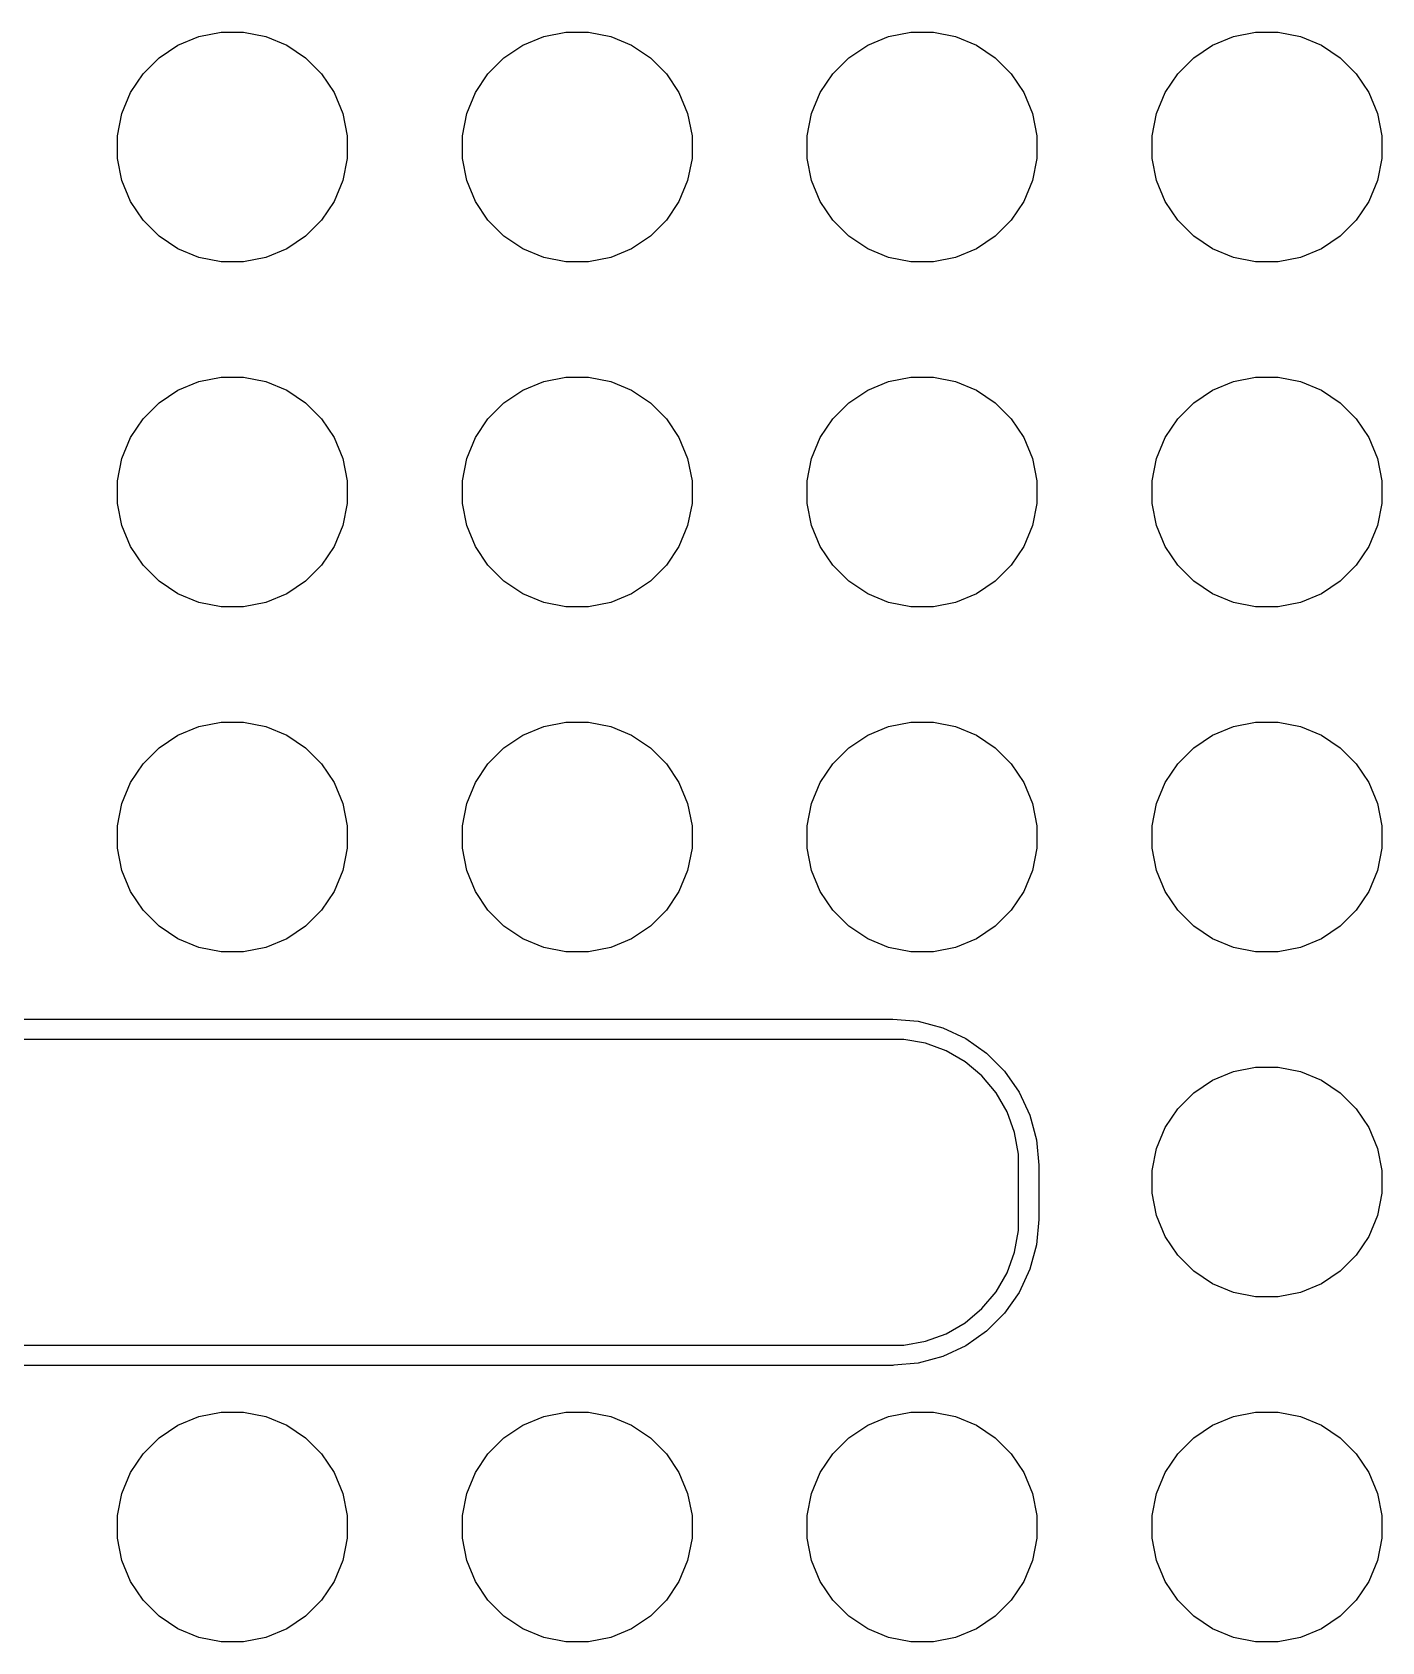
# Model space of a CAD drawing. Extents: x 99 to 187, y -188 to -32.
# Drawn here: x 144.85 to 154.79, y -83.08 to -71.22 of the extents above; entities that cross this region are included whole.
import ezdxf

# ---------------------------------------------------------------- set-up
doc = ezdxf.new("R2010")
doc.units = 0
doc.layers.add('BLACK', color=7, linetype='CONTINUOUS')

msp = doc.modelspace()

# ---------------------------------------------------------------- linework, layer by layer
at = {"layer": 'BLACK', "linetype": 'Continuous'}
for p, q in [((146.073258, -71.256601), (146.236685, -71.224093)), ((146.236685, -71.224093), (146.403315, -71.224093)), ((146.403315, -71.224093), (146.566742, -71.256601)), ((148.613258, -71.256601), (148.776685, -71.224093)), ((148.776685, -71.224093), (148.943315, -71.224093)), ((148.943315, -71.224093), (149.106742, -71.256601)), ((151.153258, -71.256601), (151.316685, -71.224093)), ((151.316685, -71.224093), (151.483315, -71.224093)), ((151.483315, -71.224093), (151.646742, -71.256601)), ((153.693258, -71.256601), (153.856685, -71.224093)), ((153.856685, -71.224093), (154.023315, -71.224093)), ((154.023315, -71.224093), (154.186742, -71.256601)), ((145.780766, -71.412941), (145.919313, -71.320367)), ((145.919313, -71.320367), (146.073258, -71.256601)), ((146.566742, -71.256601), (146.720687, -71.320367)), ((146.720687, -71.320367), (146.859234, -71.412941)), ((148.320766, -71.412941), (148.459313, -71.320367)), ((148.459313, -71.320367), (148.613258, -71.256601)), ((149.106742, -71.256601), (149.260687, -71.320367)), ((149.260687, -71.320367), (149.399234, -71.412941)), ((150.860766, -71.412941), (150.999313, -71.320367)), ((150.999313, -71.320367), (151.153258, -71.256601)), ((151.646742, -71.256601), (151.800687, -71.320367)), ((151.800687, -71.320367), (151.939234, -71.412941)), ((153.400766, -71.412941), (153.539313, -71.320367)), ((153.539313, -71.320367), (153.693258, -71.256601)), ((154.186742, -71.256601), (154.340687, -71.320367)), ((154.340687, -71.320367), (154.479234, -71.412941)), ((145.662941, -71.530766), (145.780766, -71.412941)), ((146.859234, -71.412941), (146.977059, -71.530766)), ((148.202941, -71.530766), (148.320766, -71.412941)), ((149.399234, -71.412941), (149.517059, -71.530766)), ((150.742941, -71.530766), (150.860766, -71.412941)), ((151.939234, -71.412941), (152.057059, -71.530766)), ((153.282941, -71.530766), (153.400766, -71.412941)), ((154.479234, -71.412941), (154.597059, -71.530766)), ((145.570367, -71.669313), (145.662941, -71.530766)), ((146.977059, -71.530766), (147.069633, -71.669313)), ((148.110367, -71.669313), (148.202941, -71.530766)), ((149.517059, -71.530766), (149.609633, -71.669313)), ((150.650367, -71.669313), (150.742941, -71.530766)), ((152.057059, -71.530766), (152.149633, -71.669313)), ((153.190367, -71.669313), (153.282941, -71.530766)), ((154.597059, -71.530766), (154.689633, -71.669313)), ((145.506601, -71.823258), (145.570367, -71.669313)), ((147.069633, -71.669313), (147.133399, -71.823258)), ((148.046601, -71.823258), (148.110367, -71.669313)), ((149.609633, -71.669313), (149.673399, -71.823258)), ((150.586601, -71.823258), (150.650367, -71.669313)), ((152.149633, -71.669313), (152.213399, -71.823258)), ((153.126601, -71.823258), (153.190367, -71.669313)), ((154.689633, -71.669313), (154.753399, -71.823258)), ((145.474093, -71.986685), (145.506601, -71.823258)), ((147.133399, -71.823258), (147.165907, -71.986685)), ((148.014093, -71.986685), (148.046601, -71.823258)), ((149.673399, -71.823258), (149.705907, -71.986685)), ((150.554093, -71.986685), (150.586601, -71.823258)), ((152.213399, -71.823258), (152.245907, -71.986685)), ((153.094093, -71.986685), (153.126601, -71.823258)), ((154.753399, -71.823258), (154.785907, -71.986685)), ((145.474093, -72.153315), (145.474093, -71.986685)), ((147.165907, -71.986685), (147.165907, -72.153315)), ((148.014093, -72.153315), (148.014093, -71.986685)), ((149.705907, -71.986685), (149.705907, -72.153315)), ((150.554093, -72.153315), (150.554093, -71.986685)), ((152.245907, -71.986685), (152.245907, -72.153315)), ((153.094093, -72.153315), (153.094093, -71.986685)), ((154.785907, -71.986685), (154.785907, -72.153315)), ((145.506601, -72.316742), (145.474093, -72.153315)), ((147.165907, -72.153315), (147.133399, -72.316742)), ((148.046601, -72.316742), (148.014093, -72.153315)), ((149.705907, -72.153315), (149.673399, -72.316742)), ((150.586601, -72.316742), (150.554093, -72.153315)), ((152.245907, -72.153315), (152.213399, -72.316742)), ((153.126601, -72.316742), (153.094093, -72.153315)), ((154.785907, -72.153315), (154.753399, -72.316742)), ((145.570367, -72.470687), (145.506601, -72.316742)), ((147.133399, -72.316742), (147.069633, -72.470687)), ((148.110367, -72.470687), (148.046601, -72.316742)), ((149.673399, -72.316742), (149.609633, -72.470687)), ((150.650367, -72.470687), (150.586601, -72.316742)), ((152.213399, -72.316742), (152.149633, -72.470687)), ((153.190367, -72.470687), (153.126601, -72.316742)), ((154.753399, -72.316742), (154.689633, -72.470687)), ((145.662941, -72.609234), (145.570367, -72.470687)), ((147.069633, -72.470687), (146.977059, -72.609234)), ((148.202941, -72.609234), (148.110367, -72.470687)), ((149.609633, -72.470687), (149.517059, -72.609234)), ((150.742941, -72.609234), (150.650367, -72.470687)), ((152.149633, -72.470687), (152.057059, -72.609234)), ((153.282941, -72.609234), (153.190367, -72.470687)), ((154.689633, -72.470687), (154.597059, -72.609234)), ((145.780766, -72.727059), (145.662941, -72.609234)), ((146.977059, -72.609234), (146.859234, -72.727059)), ((148.320766, -72.727059), (148.202941, -72.609234)), ((149.517059, -72.609234), (149.399234, -72.727059)), ((150.860766, -72.727059), (150.742941, -72.609234)), ((152.057059, -72.609234), (151.939234, -72.727059)), ((153.400766, -72.727059), (153.282941, -72.609234)), ((154.597059, -72.609234), (154.479234, -72.727059)), ((145.919313, -72.819633), (145.780766, -72.727059)), ((146.859234, -72.727059), (146.720687, -72.819633)), ((148.459313, -72.819633), (148.320766, -72.727059)), ((149.399234, -72.727059), (149.260687, -72.819633)), ((150.999313, -72.819633), (150.860766, -72.727059)), ((151.939234, -72.727059), (151.800687, -72.819633)), ((153.539313, -72.819633), (153.400766, -72.727059)), ((154.479234, -72.727059), (154.340687, -72.819633)), ((146.073258, -72.883399), (145.919313, -72.819633)), ((146.236685, -72.915907), (146.073258, -72.883399)), ((146.566742, -72.883399), (146.403315, -72.915907)), ((146.720687, -72.819633), (146.566742, -72.883399)), ((148.613258, -72.883399), (148.459313, -72.819633)), ((148.776685, -72.915907), (148.613258, -72.883399)), ((149.106742, -72.883399), (148.943315, -72.915907)), ((149.260687, -72.819633), (149.106742, -72.883399)), ((151.153258, -72.883399), (150.999313, -72.819633)), ((151.316685, -72.915907), (151.153258, -72.883399)), ((151.646742, -72.883399), (151.483315, -72.915907)), ((151.800687, -72.819633), (151.646742, -72.883399)), ((153.693258, -72.883399), (153.539313, -72.819633)), ((153.856685, -72.915907), (153.693258, -72.883399)), ((154.186742, -72.883399), (154.023315, -72.915907)), ((154.340687, -72.819633), (154.186742, -72.883399)), ((146.403315, -72.915907), (146.236685, -72.915907)), ((148.943315, -72.915907), (148.776685, -72.915907)), ((151.483315, -72.915907), (151.316685, -72.915907)), ((154.023315, -72.915907), (153.856685, -72.915907)), ((145.919313, -73.860367), (146.073258, -73.796601)), ((146.073258, -73.796601), (146.236685, -73.764093)), ((146.236685, -73.764093), (146.403315, -73.764093)), ((146.403315, -73.764093), (146.566742, -73.796601)), ((146.566742, -73.796601), (146.720687, -73.860367)), ((148.459313, -73.860367), (148.613258, -73.796601)), ((148.613258, -73.796601), (148.776685, -73.764093)), ((148.776685, -73.764093), (148.943315, -73.764093)), ((148.943315, -73.764093), (149.106742, -73.796601)), ((149.106742, -73.796601), (149.260687, -73.860367)), ((150.999313, -73.860367), (151.153258, -73.796601)), ((151.153258, -73.796601), (151.316685, -73.764093)), ((151.316685, -73.764093), (151.483315, -73.764093)), ((151.483315, -73.764093), (151.646742, -73.796601)), ((151.646742, -73.796601), (151.800687, -73.860367)), ((153.539313, -73.860367), (153.693258, -73.796601)), ((153.693258, -73.796601), (153.856685, -73.764093)), ((153.856685, -73.764093), (154.023315, -73.764093)), ((154.023315, -73.764093), (154.186742, -73.796601)), ((154.186742, -73.796601), (154.340687, -73.860367)), ((145.662941, -74.070766), (145.780766, -73.952941)), ((145.780766, -73.952941), (145.919313, -73.860367)), ((146.720687, -73.860367), (146.859234, -73.952941)), ((146.859234, -73.952941), (146.977059, -74.070766)), ((148.202941, -74.070766), (148.320766, -73.952941)), ((148.320766, -73.952941), (148.459313, -73.860367)), ((149.260687, -73.860367), (149.399234, -73.952941)), ((149.399234, -73.952941), (149.517059, -74.070766)), ((150.742941, -74.070766), (150.860766, -73.952941)), ((150.860766, -73.952941), (150.999313, -73.860367)), ((151.800687, -73.860367), (151.939234, -73.952941)), ((151.939234, -73.952941), (152.057059, -74.070766)), ((153.282941, -74.070766), (153.400766, -73.952941)), ((153.400766, -73.952941), (153.539313, -73.860367)), ((154.340687, -73.860367), (154.479234, -73.952941)), ((154.479234, -73.952941), (154.597059, -74.070766)), ((145.570367, -74.209313), (145.662941, -74.070766)), ((146.977059, -74.070766), (147.069633, -74.209313)), ((148.110367, -74.209313), (148.202941, -74.070766)), ((149.517059, -74.070766), (149.609633, -74.209313)), ((150.650367, -74.209313), (150.742941, -74.070766)), ((152.057059, -74.070766), (152.149633, -74.209313)), ((153.190367, -74.209313), (153.282941, -74.070766)), ((154.597059, -74.070766), (154.689633, -74.209313)), ((145.506601, -74.363258), (145.570367, -74.209313)), ((147.069633, -74.209313), (147.133399, -74.363258)), ((148.046601, -74.363258), (148.110367, -74.209313)), ((149.609633, -74.209313), (149.673399, -74.363258)), ((150.586601, -74.363258), (150.650367, -74.209313)), ((152.149633, -74.209313), (152.213399, -74.363258)), ((153.126601, -74.363258), (153.190367, -74.209313)), ((154.689633, -74.209313), (154.753399, -74.363258)), ((145.474093, -74.526685), (145.506601, -74.363258)), ((147.133399, -74.363258), (147.165907, -74.526685)), ((148.014093, -74.526685), (148.046601, -74.363258)), ((149.673399, -74.363258), (149.705907, -74.526685)), ((150.554093, -74.526685), (150.586601, -74.363258)), ((152.213399, -74.363258), (152.245907, -74.526685)), ((153.094093, -74.526685), (153.126601, -74.363258)), ((154.753399, -74.363258), (154.785907, -74.526685)), ((145.474093, -74.693315), (145.474093, -74.526685)), ((147.165907, -74.526685), (147.165907, -74.693315)), ((148.014093, -74.693315), (148.014093, -74.526685)), ((149.705907, -74.526685), (149.705907, -74.693315)), ((150.554093, -74.693315), (150.554093, -74.526685)), ((152.245907, -74.526685), (152.245907, -74.693315)), ((153.094093, -74.693315), (153.094093, -74.526685)), ((154.785907, -74.526685), (154.785907, -74.693315)), ((145.506601, -74.856742), (145.474093, -74.693315)), ((147.165907, -74.693315), (147.133399, -74.856742)), ((148.046601, -74.856742), (148.014093, -74.693315)), ((149.705907, -74.693315), (149.673399, -74.856742)), ((150.586601, -74.856742), (150.554093, -74.693315)), ((152.245907, -74.693315), (152.213399, -74.856742)), ((153.126601, -74.856742), (153.094093, -74.693315)), ((154.785907, -74.693315), (154.753399, -74.856742)), ((145.570367, -75.010687), (145.506601, -74.856742)), ((147.133399, -74.856742), (147.069633, -75.010687)), ((148.110367, -75.010687), (148.046601, -74.856742)), ((149.673399, -74.856742), (149.609633, -75.010687)), ((150.650367, -75.010687), (150.586601, -74.856742)), ((152.213399, -74.856742), (152.149633, -75.010687)), ((153.190367, -75.010687), (153.126601, -74.856742)), ((154.753399, -74.856742), (154.689633, -75.010687)), ((145.662941, -75.149234), (145.570367, -75.010687)), ((147.069633, -75.010687), (146.977059, -75.149234)), ((148.202941, -75.149234), (148.110367, -75.010687)), ((149.609633, -75.010687), (149.517059, -75.149234)), ((150.742941, -75.149234), (150.650367, -75.010687)), ((152.149633, -75.010687), (152.057059, -75.149234)), ((153.282941, -75.149234), (153.190367, -75.010687)), ((154.689633, -75.010687), (154.597059, -75.149234)), ((145.780766, -75.267059), (145.662941, -75.149234)), ((146.977059, -75.149234), (146.859234, -75.267059)), ((148.320766, -75.267059), (148.202941, -75.149234)), ((149.517059, -75.149234), (149.399234, -75.267059)), ((150.860766, -75.267059), (150.742941, -75.149234)), ((152.057059, -75.149234), (151.939234, -75.267059)), ((153.400766, -75.267059), (153.282941, -75.149234)), ((154.597059, -75.149234), (154.479234, -75.267059)), ((145.919313, -75.359633), (145.780766, -75.267059)), ((146.073258, -75.423399), (145.919313, -75.359633)), ((146.720687, -75.359633), (146.566742, -75.423399)), ((146.859234, -75.267059), (146.720687, -75.359633)), ((148.459313, -75.359633), (148.320766, -75.267059)), ((148.613258, -75.423399), (148.459313, -75.359633)), ((149.260687, -75.359633), (149.106742, -75.423399)), ((149.399234, -75.267059), (149.260687, -75.359633)), ((150.999313, -75.359633), (150.860766, -75.267059)), ((151.153258, -75.423399), (150.999313, -75.359633)), ((151.800687, -75.359633), (151.646742, -75.423399)), ((151.939234, -75.267059), (151.800687, -75.359633)), ((153.539313, -75.359633), (153.400766, -75.267059)), ((153.693258, -75.423399), (153.539313, -75.359633)), ((154.340687, -75.359633), (154.186742, -75.423399)), ((154.479234, -75.267059), (154.340687, -75.359633)), ((146.236685, -75.455907), (146.073258, -75.423399)), ((146.403315, -75.455907), (146.236685, -75.455907)), ((146.566742, -75.423399), (146.403315, -75.455907)), ((148.776685, -75.455907), (148.613258, -75.423399)), ((148.943315, -75.455907), (148.776685, -75.455907)), ((149.106742, -75.423399), (148.943315, -75.455907)), ((151.316685, -75.455907), (151.153258, -75.423399)), ((151.483315, -75.455907), (151.316685, -75.455907)), ((151.646742, -75.423399), (151.483315, -75.455907)), ((153.856685, -75.455907), (153.693258, -75.423399)), ((154.023315, -75.455907), (153.856685, -75.455907)), ((154.186742, -75.423399), (154.023315, -75.455907)), ((146.073258, -76.336601), (146.236685, -76.304093)), ((146.236685, -76.304093), (146.403315, -76.304093)), ((146.403315, -76.304093), (146.566742, -76.336601)), ((148.613258, -76.336601), (148.776685, -76.304093)), ((148.776685, -76.304093), (148.943315, -76.304093)), ((148.943315, -76.304093), (149.106742, -76.336601)), ((151.153258, -76.336601), (151.316685, -76.304093)), ((151.316685, -76.304093), (151.483315, -76.304093)), ((151.483315, -76.304093), (151.646742, -76.336601)), ((153.693258, -76.336601), (153.856685, -76.304093)), ((153.856685, -76.304093), (154.023315, -76.304093)), ((154.023315, -76.304093), (154.186742, -76.336601)), ((145.780766, -76.492941), (145.919313, -76.400367)), ((145.919313, -76.400367), (146.073258, -76.336601)), ((146.566742, -76.336601), (146.720687, -76.400367)), ((146.720687, -76.400367), (146.859234, -76.492941)), ((148.320766, -76.492941), (148.459313, -76.400367)), ((148.459313, -76.400367), (148.613258, -76.336601)), ((149.106742, -76.336601), (149.260687, -76.400367)), ((149.260687, -76.400367), (149.399234, -76.492941)), ((150.860766, -76.492941), (150.999313, -76.400367)), ((150.999313, -76.400367), (151.153258, -76.336601)), ((151.646742, -76.336601), (151.800687, -76.400367)), ((151.800687, -76.400367), (151.939234, -76.492941)), ((153.400766, -76.492941), (153.539313, -76.400367)), ((153.539313, -76.400367), (153.693258, -76.336601)), ((154.186742, -76.336601), (154.340687, -76.400367)), ((154.340687, -76.400367), (154.479234, -76.492941)), ((145.662941, -76.610766), (145.780766, -76.492941)), ((146.859234, -76.492941), (146.977059, -76.610766)), ((148.202941, -76.610766), (148.320766, -76.492941)), ((149.399234, -76.492941), (149.517059, -76.610766)), ((150.742941, -76.610766), (150.860766, -76.492941)), ((151.939234, -76.492941), (152.057059, -76.610766)), ((153.282941, -76.610766), (153.400766, -76.492941)), ((154.479234, -76.492941), (154.597059, -76.610766)), ((145.570367, -76.749313), (145.662941, -76.610766)), ((146.977059, -76.610766), (147.069633, -76.749313)), ((148.110367, -76.749313), (148.202941, -76.610766)), ((149.517059, -76.610766), (149.609633, -76.749313)), ((150.650367, -76.749313), (150.742941, -76.610766)), ((152.057059, -76.610766), (152.149633, -76.749313)), ((153.190367, -76.749313), (153.282941, -76.610766)), ((154.597059, -76.610766), (154.689633, -76.749313)), ((145.506601, -76.903258), (145.570367, -76.749313)), ((147.069633, -76.749313), (147.133399, -76.903258)), ((148.046601, -76.903258), (148.110367, -76.749313)), ((149.609633, -76.749313), (149.673399, -76.903258)), ((150.586601, -76.903258), (150.650367, -76.749313)), ((152.149633, -76.749313), (152.213399, -76.903258)), ((153.126601, -76.903258), (153.190367, -76.749313)), ((154.689633, -76.749313), (154.753399, -76.903258)), ((145.474093, -77.066685), (145.506601, -76.903258)), ((147.133399, -76.903258), (147.165907, -77.066685)), ((148.014093, -77.066685), (148.046601, -76.903258)), ((149.673399, -76.903258), (149.705907, -77.066685)), ((150.554093, -77.066685), (150.586601, -76.903258)), ((152.213399, -76.903258), (152.245907, -77.066685)), ((153.094093, -77.066685), (153.126601, -76.903258)), ((154.753399, -76.903258), (154.785907, -77.066685)), ((145.474093, -77.233315), (145.474093, -77.066685)), ((147.165907, -77.066685), (147.165907, -77.233315)), ((148.014093, -77.233315), (148.014093, -77.066685)), ((149.705907, -77.066685), (149.705907, -77.233315)), ((150.554093, -77.233315), (150.554093, -77.066685)), ((152.245907, -77.066685), (152.245907, -77.233315)), ((153.094093, -77.233315), (153.094093, -77.066685)), ((154.785907, -77.066685), (154.785907, -77.233315)), ((145.506601, -77.396742), (145.474093, -77.233315)), ((147.165907, -77.233315), (147.133399, -77.396742)), ((148.046601, -77.396742), (148.014093, -77.233315)), ((149.705907, -77.233315), (149.673399, -77.396742)), ((150.586601, -77.396742), (150.554093, -77.233315)), ((152.245907, -77.233315), (152.213399, -77.396742)), ((153.126601, -77.396742), (153.094093, -77.233315)), ((154.785907, -77.233315), (154.753399, -77.396742)), ((145.570367, -77.550687), (145.506601, -77.396742)), ((147.133399, -77.396742), (147.069633, -77.550687)), ((148.110367, -77.550687), (148.046601, -77.396742)), ((149.673399, -77.396742), (149.609633, -77.550687)), ((150.650367, -77.550687), (150.586601, -77.396742)), ((152.213399, -77.396742), (152.149633, -77.550687)), ((153.190367, -77.550687), (153.126601, -77.396742)), ((154.753399, -77.396742), (154.689633, -77.550687)), ((145.662941, -77.689234), (145.570367, -77.550687)), ((147.069633, -77.550687), (146.977059, -77.689234)), ((148.202941, -77.689234), (148.110367, -77.550687)), ((149.609633, -77.550687), (149.517059, -77.689234)), ((150.742941, -77.689234), (150.650367, -77.550687)), ((152.149633, -77.550687), (152.057059, -77.689234)), ((153.282941, -77.689234), (153.190367, -77.550687)), ((154.689633, -77.550687), (154.597059, -77.689234)), ((145.780766, -77.807059), (145.662941, -77.689234)), ((146.977059, -77.689234), (146.859234, -77.807059)), ((148.320766, -77.807059), (148.202941, -77.689234)), ((149.517059, -77.689234), (149.399234, -77.807059)), ((150.860766, -77.807059), (150.742941, -77.689234)), ((152.057059, -77.689234), (151.939234, -77.807059)), ((153.400766, -77.807059), (153.282941, -77.689234)), ((154.597059, -77.689234), (154.479234, -77.807059)), ((145.919313, -77.899633), (145.780766, -77.807059)), ((146.859234, -77.807059), (146.720687, -77.899633)), ((148.459313, -77.899633), (148.320766, -77.807059)), ((149.399234, -77.807059), (149.260687, -77.899633)), ((150.999313, -77.899633), (150.860766, -77.807059)), ((151.939234, -77.807059), (151.800687, -77.899633)), ((153.539313, -77.899633), (153.400766, -77.807059)), ((154.479234, -77.807059), (154.340687, -77.899633)), ((146.073258, -77.963399), (145.919313, -77.899633)), ((146.236685, -77.995907), (146.073258, -77.963399)), ((146.566742, -77.963399), (146.403315, -77.995907)), ((146.720687, -77.899633), (146.566742, -77.963399)), ((148.613258, -77.963399), (148.459313, -77.899633)), ((148.776685, -77.995907), (148.613258, -77.963399)), ((149.106742, -77.963399), (148.943315, -77.995907)), ((149.260687, -77.899633), (149.106742, -77.963399)), ((151.153258, -77.963399), (150.999313, -77.899633)), ((151.316685, -77.995907), (151.153258, -77.963399)), ((151.646742, -77.963399), (151.483315, -77.995907)), ((151.800687, -77.899633), (151.646742, -77.963399)), ((153.693258, -77.963399), (153.539313, -77.899633)), ((153.856685, -77.995907), (153.693258, -77.963399)), ((154.186742, -77.963399), (154.023315, -77.995907)), ((154.340687, -77.899633), (154.186742, -77.963399)), ((146.403315, -77.995907), (146.236685, -77.995907)), ((148.943315, -77.995907), (148.776685, -77.995907)), ((151.483315, -77.995907), (151.316685, -77.995907)), ((154.023315, -77.995907), (153.856685, -77.995907)), ((136.4345, -78.49057), (151.1845, -78.49057)), ((151.1845, -78.49057), (151.371173, -78.506901)), ((151.371173, -78.506901), (151.552175, -78.5554)), ((151.552175, -78.5554), (151.722006, -78.634591)), ((151.1845, -78.64057), (136.434507, -78.64057)), ((151.265428, -78.64057), (151.1845, -78.64057)), ((151.424825, -78.668676), (151.265428, -78.64057)), ((151.576921, -78.724033), (151.424825, -78.668676)), ((151.722006, -78.634591), (151.875505, -78.74207)), ((151.717093, -78.80496), (151.576921, -78.724033)), ((151.841083, -78.908997), (151.717093, -78.80496)), ((151.875505, -78.74207), (152.008009, -78.87457)), ((151.945125, -79.032984), (151.841083, -78.908997)), ((152.008009, -78.87457), (152.115493, -79.028066)), ((153.539313, -78.940367), (153.693258, -78.876601)), ((153.693258, -78.876601), (153.856685, -78.844093)), ((153.856685, -78.844093), (154.023315, -78.844093)), ((154.023315, -78.844093), (154.186742, -78.876601)), ((154.186742, -78.876601), (154.340687, -78.940367)), ((152.026055, -79.173154), (151.945125, -79.032984)), ((152.115493, -79.028066), (152.194689, -79.197895)), ((153.282941, -79.150766), (153.400766, -79.032941)), ((153.400766, -79.032941), (153.539313, -78.940367)), ((154.340687, -78.940367), (154.479234, -79.032941)), ((154.479234, -79.032941), (154.597059, -79.150766)), ((153.190367, -79.289313), (153.282941, -79.150766)), ((154.597059, -79.150766), (154.689633, -79.289313)), ((152.081417, -79.325248), (152.026055, -79.173154)), ((152.194689, -79.197895), (152.243193, -79.378895)), ((152.109527, -79.484644), (152.081417, -79.325248)), ((152.243193, -79.378895), (152.25953, -79.565568)), ((153.126601, -79.443258), (153.190367, -79.289313)), ((154.689633, -79.289313), (154.753399, -79.443258)), ((152.109529, -79.565265), (152.109527, -79.484644)), ((153.094093, -79.606685), (153.126601, -79.443258)), ((154.753399, -79.443258), (154.785907, -79.606685)), ((152.1095, -79.56557), (152.109529, -79.565265)), ((152.1095, -79.96557), (152.1095, -79.56557)), ((152.25953, -79.565568), (152.2595, -79.565568)), ((152.2595, -79.565568), (152.2595, -79.56557)), ((152.2595, -79.56557), (152.2595, -79.96557)), ((153.094093, -79.773315), (153.094093, -79.606685)), ((154.785907, -79.606685), (154.785907, -79.773315)), ((153.126601, -79.936742), (153.094093, -79.773315)), ((154.785907, -79.773315), (154.753399, -79.936742)), ((152.1095, -79.965571), (152.1095, -79.96557)), ((152.1095, -79.965572), (152.1095, -79.965571)), ((152.109502, -80.046497), (152.1095, -79.965572)), ((152.259498, -79.965585), (152.243173, -80.152238)), ((152.2595, -79.96557), (152.259498, -79.965585)), ((153.190367, -80.090687), (153.126601, -79.936742)), ((154.753399, -79.936742), (154.689633, -80.090687)), ((152.081399, -80.205889), (152.109502, -80.046497)), ((153.282941, -80.229234), (153.190367, -80.090687)), ((154.689633, -80.090687), (154.597059, -80.229234)), ((152.026044, -80.357978), (152.081399, -80.205889)), ((152.243173, -80.152238), (152.194676, -80.333236)), ((153.400766, -80.347059), (153.282941, -80.229234)), ((154.597059, -80.229234), (154.479234, -80.347059)), ((152.194676, -80.333236), (152.115484, -80.503062)), ((153.539313, -80.439633), (153.400766, -80.347059)), ((154.479234, -80.347059), (154.340687, -80.439633)), ((151.945117, -80.498143), (152.026044, -80.357978)), ((153.693258, -80.503399), (153.539313, -80.439633)), ((154.340687, -80.439633), (154.186742, -80.503399)), ((151.841078, -80.622124), (151.945117, -80.498143)), ((152.115484, -80.503062), (152.008002, -80.656555)), ((153.856685, -80.535907), (153.693258, -80.503399)), ((154.023315, -80.535907), (153.856685, -80.535907)), ((154.186742, -80.503399), (154.023315, -80.535907)), ((151.71709, -80.726154), (151.841078, -80.622124)), ((152.008002, -80.656555), (151.875498, -80.78905)), ((151.424826, -80.862416), (151.576919, -80.807071)), ((151.576919, -80.807071), (151.71709, -80.726154)), ((151.875498, -80.78905), (151.721997, -80.896521)), ((136.4345, -80.89057), (151.1845, -80.89057)), ((151.1845, -80.89057), (151.184506, -80.89057)), ((151.184506, -80.89057), (151.184508, -80.89057)), ((151.184508, -80.89057), (151.184508, -80.8905)), ((151.184508, -80.8905), (151.265432, -80.890508)), ((151.265432, -80.890508), (151.424826, -80.862416)), ((151.721997, -80.896521), (151.552166, -80.975702)), ((151.184492, -81.04057), (136.4345, -81.04057)), ((151.1845, -81.04057), (151.184492, -81.04057)), ((151.190868, -81.039942), (151.1845, -81.04057)), ((151.371164, -81.024186), (151.190868, -81.039942)), ((151.552166, -80.975702), (151.371164, -81.024186)), ((145.919313, -81.480367), (146.073258, -81.416601)), ((146.073258, -81.416601), (146.236685, -81.384093)), ((146.236685, -81.384093), (146.403315, -81.384093)), ((146.403315, -81.384093), (146.566742, -81.416601)), ((146.566742, -81.416601), (146.720687, -81.480367)), ((148.459313, -81.480367), (148.613258, -81.416601)), ((148.613258, -81.416601), (148.776685, -81.384093)), ((148.776685, -81.384093), (148.943315, -81.384093)), ((148.943315, -81.384093), (149.106742, -81.416601)), ((149.106742, -81.416601), (149.260687, -81.480367)), ((150.999313, -81.480367), (151.153258, -81.416601)), ((151.153258, -81.416601), (151.316685, -81.384093)), ((151.316685, -81.384093), (151.483315, -81.384093)), ((151.483315, -81.384093), (151.646742, -81.416601)), ((151.646742, -81.416601), (151.800687, -81.480367)), ((153.539313, -81.480367), (153.693258, -81.416601)), ((153.693258, -81.416601), (153.856685, -81.384093)), ((153.856685, -81.384093), (154.023315, -81.384093)), ((154.023315, -81.384093), (154.186742, -81.416601)), ((154.186742, -81.416601), (154.340687, -81.480367)), ((145.780766, -81.572941), (145.919313, -81.480367)), ((146.720687, -81.480367), (146.859234, -81.572941)), ((148.320766, -81.572941), (148.459313, -81.480367)), ((149.260687, -81.480367), (149.399234, -81.572941)), ((150.860766, -81.572941), (150.999313, -81.480367)), ((151.800687, -81.480367), (151.939234, -81.572941)), ((153.400766, -81.572941), (153.539313, -81.480367)), ((154.340687, -81.480367), (154.479234, -81.572941)), ((145.662941, -81.690766), (145.780766, -81.572941)), ((146.859234, -81.572941), (146.977059, -81.690766)), ((148.202941, -81.690766), (148.320766, -81.572941)), ((149.399234, -81.572941), (149.517059, -81.690766)), ((150.742941, -81.690766), (150.860766, -81.572941)), ((151.939234, -81.572941), (152.057059, -81.690766)), ((153.282941, -81.690766), (153.400766, -81.572941)), ((154.479234, -81.572941), (154.597059, -81.690766)), ((145.570367, -81.829313), (145.662941, -81.690766)), ((146.977059, -81.690766), (147.069633, -81.829313)), ((148.110367, -81.829313), (148.202941, -81.690766)), ((149.517059, -81.690766), (149.609633, -81.829313)), ((150.650367, -81.829313), (150.742941, -81.690766)), ((152.057059, -81.690766), (152.149633, -81.829313)), ((153.190367, -81.829313), (153.282941, -81.690766)), ((154.597059, -81.690766), (154.689633, -81.829313)), ((145.506601, -81.983258), (145.570367, -81.829313)), ((147.069633, -81.829313), (147.133399, -81.983258)), ((148.046601, -81.983258), (148.110367, -81.829313)), ((149.609633, -81.829313), (149.673399, -81.983258)), ((150.586601, -81.983258), (150.650367, -81.829313)), ((152.149633, -81.829313), (152.213399, -81.983258)), ((153.126601, -81.983258), (153.190367, -81.829313)), ((154.689633, -81.829313), (154.753399, -81.983258)), ((145.474093, -82.146685), (145.506601, -81.983258)), ((147.133399, -81.983258), (147.165907, -82.146685)), ((148.014093, -82.146685), (148.046601, -81.983258)), ((149.673399, -81.983258), (149.705907, -82.146685)), ((150.554093, -82.146685), (150.586601, -81.983258)), ((152.213399, -81.983258), (152.245907, -82.146685)), ((153.094093, -82.146685), (153.126601, -81.983258)), ((154.753399, -81.983258), (154.785907, -82.146685)), ((145.474093, -82.313315), (145.474093, -82.146685)), ((147.165907, -82.146685), (147.165907, -82.313315)), ((148.014093, -82.313315), (148.014093, -82.146685)), ((149.705907, -82.146685), (149.705907, -82.313315)), ((150.554093, -82.313315), (150.554093, -82.146685)), ((152.245907, -82.146685), (152.245907, -82.313315)), ((153.094093, -82.313315), (153.094093, -82.146685)), ((154.785907, -82.146685), (154.785907, -82.313315)), ((145.506601, -82.476742), (145.474093, -82.313315)), ((147.165907, -82.313315), (147.133399, -82.476742)), ((148.046601, -82.476742), (148.014093, -82.313315)), ((149.705907, -82.313315), (149.673399, -82.476742)), ((150.586601, -82.476742), (150.554093, -82.313315)), ((152.245907, -82.313315), (152.213399, -82.476742)), ((153.126601, -82.476742), (153.094093, -82.313315)), ((154.785907, -82.313315), (154.753399, -82.476742)), ((145.570367, -82.630687), (145.506601, -82.476742)), ((147.133399, -82.476742), (147.069633, -82.630687)), ((148.110367, -82.630687), (148.046601, -82.476742)), ((149.673399, -82.476742), (149.609633, -82.630687)), ((150.650367, -82.630687), (150.586601, -82.476742)), ((152.213399, -82.476742), (152.149633, -82.630687)), ((153.190367, -82.630687), (153.126601, -82.476742)), ((154.753399, -82.476742), (154.689633, -82.630687)), ((145.662941, -82.769234), (145.570367, -82.630687)), ((147.069633, -82.630687), (146.977059, -82.769234)), ((148.202941, -82.769234), (148.110367, -82.630687)), ((149.609633, -82.630687), (149.517059, -82.769234)), ((150.742941, -82.769234), (150.650367, -82.630687)), ((152.149633, -82.630687), (152.057059, -82.769234)), ((153.282941, -82.769234), (153.190367, -82.630687)), ((154.689633, -82.630687), (154.597059, -82.769234)), ((145.780766, -82.887059), (145.662941, -82.769234)), ((146.977059, -82.769234), (146.859234, -82.887059)), ((148.320766, -82.887059), (148.202941, -82.769234)), ((149.517059, -82.769234), (149.399234, -82.887059)), ((150.860766, -82.887059), (150.742941, -82.769234)), ((152.057059, -82.769234), (151.939234, -82.887059)), ((153.400766, -82.887059), (153.282941, -82.769234)), ((154.597059, -82.769234), (154.479234, -82.887059)), ((145.919313, -82.979633), (145.780766, -82.887059)), ((146.859234, -82.887059), (146.720687, -82.979633)), ((148.459313, -82.979633), (148.320766, -82.887059)), ((149.399234, -82.887059), (149.260687, -82.979633)), ((150.999313, -82.979633), (150.860766, -82.887059)), ((151.939234, -82.887059), (151.800687, -82.979633)), ((153.539313, -82.979633), (153.400766, -82.887059)), ((154.479234, -82.887059), (154.340687, -82.979633)), ((146.073258, -83.043399), (145.919313, -82.979633)), ((146.236685, -83.075907), (146.073258, -83.043399)), ((146.403315, -83.075907), (146.236685, -83.075907)), ((146.566742, -83.043399), (146.403315, -83.075907)), ((146.720687, -82.979633), (146.566742, -83.043399)), ((148.613258, -83.043399), (148.459313, -82.979633)), ((148.776685, -83.075907), (148.613258, -83.043399)), ((148.943315, -83.075907), (148.776685, -83.075907)), ((149.106742, -83.043399), (148.943315, -83.075907)), ((149.260687, -82.979633), (149.106742, -83.043399)), ((151.153258, -83.043399), (150.999313, -82.979633)), ((151.316685, -83.075907), (151.153258, -83.043399)), ((151.483315, -83.075907), (151.316685, -83.075907)), ((151.646742, -83.043399), (151.483315, -83.075907)), ((151.800687, -82.979633), (151.646742, -83.043399)), ((153.693258, -83.043399), (153.539313, -82.979633)), ((153.856685, -83.075907), (153.693258, -83.043399)), ((154.023315, -83.075907), (153.856685, -83.075907)), ((154.186742, -83.043399), (154.023315, -83.075907)), ((154.340687, -82.979633), (154.186742, -83.043399))]:
    msp.add_line(p, q, dxfattribs=at)

doc.saveas('drawing.dxf')
